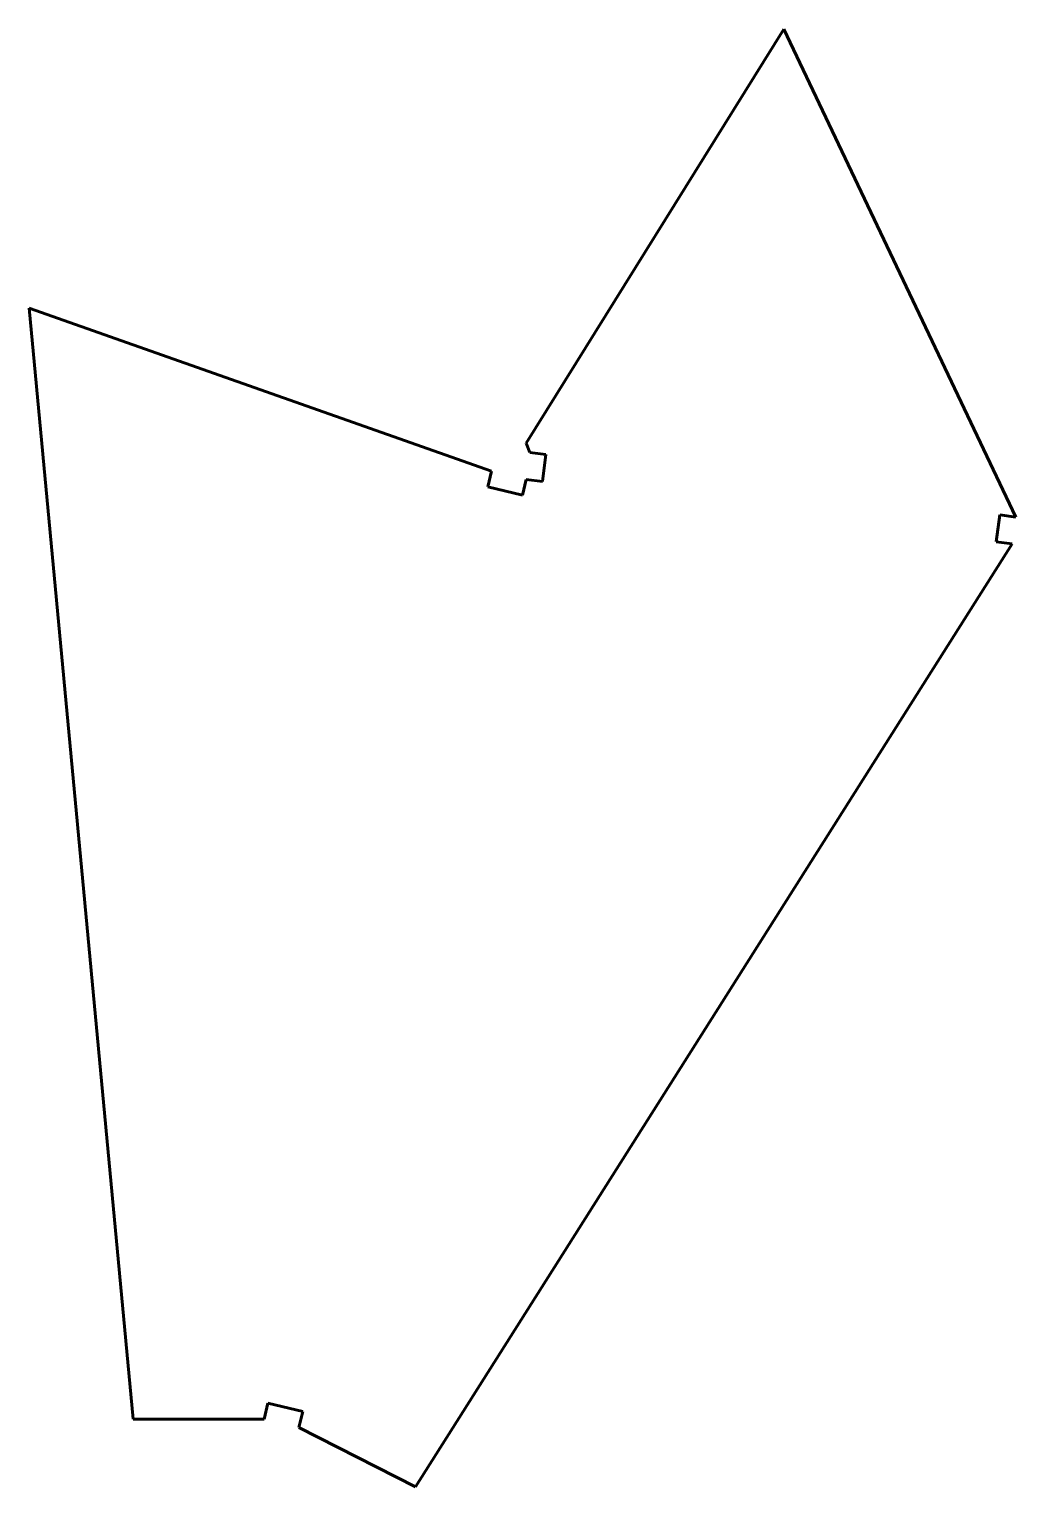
# Model space of a CAD drawing. Header units: millimetres. Extents: x -47 to 74, y 0 to 179.
import ezdxf

# ---------------------------------------------------------------- set-up
doc = ezdxf.new("R2010")
doc.units = ezdxf.units.MM
doc.linetypes.add('K5LT_BASIC', pattern=[0])

msp = doc.modelspace()

# ---------------------------------------------------------------- linework, layer by layer
at = {"color": 150, "linetype": 'K5LT_BASIC', "lineweight": 60, "true_color": 0x0080ff}
for p, q in [((13.56, 128.06), (45.2, 178.84)), ((73.67, 118.97), (45.2, 178.84)), ((-47.43, 144.63), (-34.66, 8.32)), ((9.32, 124.63), (-47.43, 144.63)), ((13.56, 128.06), (14.02, 126.9)), ((16, 126.64), (14.02, 126.9)), ((16, 126.64), (15.56, 123.35)), ((9.32, 124.63), (8.86, 122.69)), ((13.11, 121.66), (13.58, 123.61)), ((13.58, 123.61), (15.56, 123.35)), ((8.86, 122.69), (13.11, 121.66)), ((71.69, 119.24), (71.25, 115.94)), ((73.67, 118.97), (71.69, 119.24)), ((0, 0), (73.23, 115.68)), ((71.25, 115.94), (73.23, 115.68)), ((-18.12, 10.26), (-18.58, 8.32)), ((-18.12, 10.26), (-13.86, 9.24)), ((-14.33, 7.3), (-13.86, 9.24)), ((-34.66, 8.32), (-18.58, 8.32)), ((-14.33, 7.3), (0, 0))]:
    msp.add_line(p, q, dxfattribs=at)

doc.saveas('drawing.dxf')
